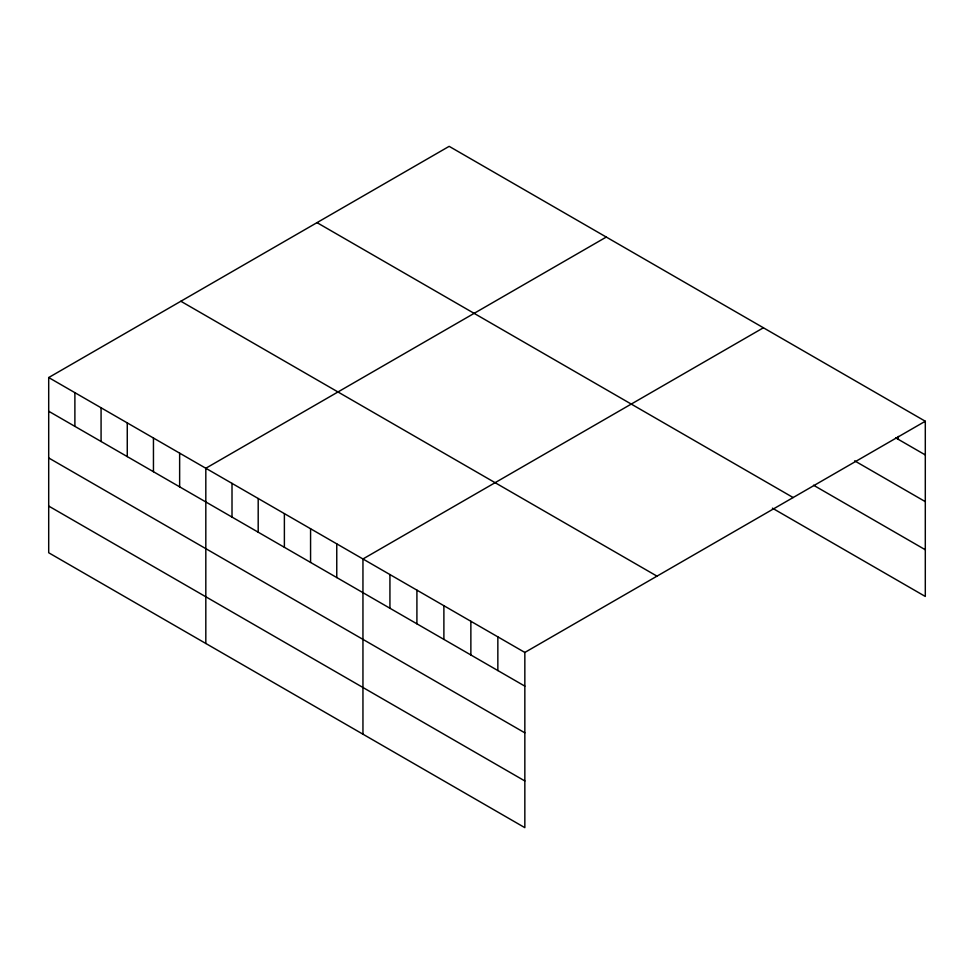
<?xml version="1.0" encoding="UTF-8"?>
<svg xmlns="http://www.w3.org/2000/svg" width="974" height="974" viewBox="0 0 974 974"><rect width="100%" height="100%" fill="white"/><g stroke="black" fill="none" stroke-linecap="round" stroke-linejoin="round"><path stroke-width="1.46" d="M48.7 377.547L524.84 652.446L524.84 827.656L48.7 552.757L48.7 377.547L449.16 146.344L925.3 421.243L925.3 596.453L772.406 508.172M606.291 237.059L205.818 468.263L205.818 643.473M763.409 327.775L362.949 558.979L362.949 734.189M524.84 652.446L925.3 421.243M895.751 437.874L925.3 454.931M854.636 460.836L925.3 501.634M813.521 485.21L925.3 549.75M317.013 222.644L793.14 497.544M180.86 301.258L656.987 576.145M48.7 411.247L524.84 686.134M48.7 457.95L524.84 732.838M48.7 506.066L524.84 780.953M898.32 436.425L898.32 439.359M497.848 636.874L497.848 670.562M470.868 621.29L470.868 654.991M443.888 605.718L443.888 639.407M416.909 590.134L416.909 623.835M389.929 574.563L389.929 608.251M336.761 543.857L336.761 577.558M310.572 528.748L310.572 562.436M284.384 513.627L284.384 547.315M258.195 498.505L258.195 532.194M232.007 483.384L232.007 517.084M179.642 453.154L179.642 486.842M153.454 438.032L153.454 471.72M127.265 422.911L127.265 456.599M101.077 407.789L101.077 441.49M74.888 392.668L74.888 426.368"/></g></svg>
